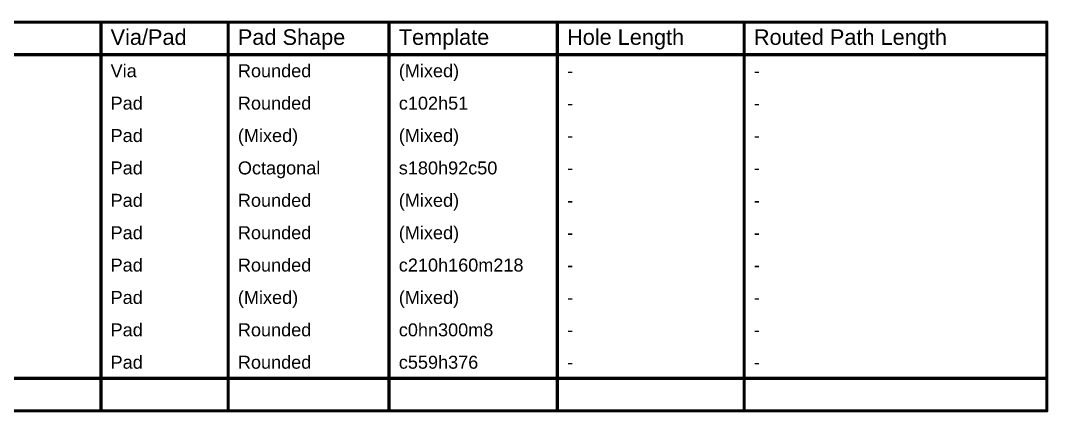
# Model space of a CAD drawing. Header units: inches. Extents: x 0 to 13.9, y -0.2 to 3.4.
# Drawn here: x 9.155 to 13.918, y 1.504 to 3.319 of the extents above; entities that cross this region are included whole.
import ezdxf

# ---------------------------------------------------------------- set-up
doc = ezdxf.new("R2010")
doc.units = ezdxf.units.IN
doc.header["$MEASUREMENT"] = 0
doc.layers.add('Drill Drawing', color=1, linetype='Continuous')
doc.styles.add('Arial', font='', dxfattribs={"height": 0.2})
doc.styles.get('Arial').set_extended_font_data('Arial')

msp = doc.modelspace()

# ---------------------------------------------------------------- linework, layer by layer
at = {"layer": 'Drill Drawing'}
for points in [[(4.4875, 3.3115, 0.015, 0.015, 0), (13.9109, 3.3115, 0.015, 0.015, 0)], [(9.5271, 1.5115, 0.015, 0.015, 0), (9.5271, 3.3115, 0.015, 0.015, 0)], [(10.117, 1.5115, 0.015, 0.015, 0), (10.117, 3.3115, 0.015, 0.015, 0)], [(10.8628, 1.5115, 0.015, 0.015, 0), (10.8628, 3.3115, 0.015, 0.015, 0)], [(11.6425, 1.5115, 0.015, 0.015, 0), (11.6425, 3.3115, 0.015, 0.015, 0)], [(12.5083, 1.5115, 0.015, 0.015, 0), (12.5083, 3.3115, 0.015, 0.015, 0)], [(13.9109, 1.5115, 0.015, 0.015, 0), (13.9109, 3.3115, 0.015, 0.015, 0)], [(4.4875, 3.1615, 0.015, 0.015, 0), (13.9109, 3.1615, 0.015, 0.015, 0)], [(4.4875, 1.6615, 0.015, 0.015, 0), (13.9109, 1.6615, 0.015, 0.015, 0)], [(4.4875, 1.5115, 0.015, 0.015, 0), (13.9109, 1.5115, 0.015, 0.015, 0)]]:
    msp.add_lwpolyline(points, format="xyseb", dxfattribs=at)
for points in [[(9.5234, 3.3115, 0.0075, 0.0075, 1), (9.5309, 3.3115, 0.0075, 0.0075, 1)], [(10.1132, 3.3115, 0.0075, 0.0075, 1), (10.1207, 3.3115, 0.0075, 0.0075, 1)], [(10.859, 3.3115, 0.0075, 0.0075, 1), (10.8665, 3.3115, 0.0075, 0.0075, 1)], [(11.6388, 3.3115, 0.0075, 0.0075, 1), (11.6463, 3.3115, 0.0075, 0.0075, 1)], [(12.5045, 3.3115, 0.0075, 0.0075, 1), (12.512, 3.3115, 0.0075, 0.0075, 1)], [(13.9071, 3.3115, 0.0075, 0.0075, 1), (13.9146, 3.3115, 0.0075, 0.0075, 1)], [(13.9071, 3.3115, 0.0075, 0.0075, 1), (13.9146, 3.3115, 0.0075, 0.0075, 1)], [(13.9071, 3.1615, 0.0075, 0.0075, 1), (13.9146, 3.1615, 0.0075, 0.0075, 1)], [(13.9071, 1.6615, 0.0075, 0.0075, 1), (13.9146, 1.6615, 0.0075, 0.0075, 1)], [(9.5234, 1.5115, 0.0075, 0.0075, 1), (9.5309, 1.5115, 0.0075, 0.0075, 1)], [(10.1132, 1.5115, 0.0075, 0.0075, 1), (10.1207, 1.5115, 0.0075, 0.0075, 1)], [(10.859, 1.5115, 0.0075, 0.0075, 1), (10.8665, 1.5115, 0.0075, 0.0075, 1)], [(11.6388, 1.5115, 0.0075, 0.0075, 1), (11.6463, 1.5115, 0.0075, 0.0075, 1)], [(12.5045, 1.5115, 0.0075, 0.0075, 1), (12.512, 1.5115, 0.0075, 0.0075, 1)], [(13.9071, 1.5115, 0.0075, 0.0075, 1), (13.9146, 1.5115, 0.0075, 0.0075, 1)], [(13.9071, 1.5115, 0.0075, 0.0075, 1), (13.9146, 1.5115, 0.0075, 0.0075, 1)]]:
    msp.add_lwpolyline(points, format="xyseb", close=True, dxfattribs=at)

# ---------------------------------------------------------------- texts
at = {"layer": 'Drill Drawing', "style": 'Arial'}
for s, height, p in [('Via/Pad', 0.072, (9.5721, 3.2065)), ('Pad Shape', 0.072, (10.162, 3.2065)), ('Template', 0.072, (10.9078, 3.2065)), ('Hole Length', 0.072, (11.6875, 3.2065)), ('Routed Path Length', 0.072, (12.5533, 3.2065)), ('Via', 0.06, (9.5721, 3.0565)), ('Rounded', 0.06, (10.162, 3.0565)), ('(Mixed)', 0.06, (10.9078, 3.0565)), ('-', 0.06, (11.6875, 3.0565)), ('-', 0.06, (12.5533, 3.0565)), ('Pad', 0.06, (9.5721, 2.9065)), ('Rounded', 0.06, (10.162, 2.9065)), ('c102h51', 0.06, (10.9078, 2.9065)), ('-', 0.06, (11.6875, 2.9065)), ('-', 0.06, (12.5533, 2.9065)), ('Pad', 0.06, (9.5721, 2.7565)), ('(Mixed)', 0.06, (10.162, 2.7565)), ('(Mixed)', 0.06, (10.9078, 2.7565)), ('-', 0.06, (11.6875, 2.7565)), ('-', 0.06, (12.5533, 2.7565)), ('Pad', 0.06, (9.5721, 2.6065)), ('Octagonal', 0.06, (10.162, 2.6065)), ('s180h92c50', 0.06, (10.9078, 2.6065)), ('-', 0.06, (11.6875, 2.6065)), ('-', 0.06, (12.5533, 2.6065)), ('Pad', 0.06, (9.5721, 2.4565)), ('Rounded', 0.06, (10.162, 2.4565)), ('(Mixed)', 0.06, (10.9078, 2.4565)), ('-', 0.06, (11.6875, 2.4565)), ('-', 0.06, (12.5533, 2.4565)), ('Pad', 0.06, (9.5721, 2.3065)), ('Rounded', 0.06, (10.162, 2.3065)), ('(Mixed)', 0.06, (10.9078, 2.3065)), ('-', 0.06, (11.6875, 2.3065)), ('-', 0.06, (12.5533, 2.3065)), ('Pad', 0.06, (9.5721, 2.1565)), ('Rounded', 0.06, (10.162, 2.1565)), ('c210h160m218', 0.06, (10.9078, 2.1565)), ('-', 0.06, (11.6875, 2.1565)), ('-', 0.06, (12.5533, 2.1565)), ('Pad', 0.06, (9.5721, 2.0065)), ('(Mixed)', 0.06, (10.162, 2.0065)), ('(Mixed)', 0.06, (10.9078, 2.0065)), ('-', 0.06, (11.6875, 2.0065)), ('-', 0.06, (12.5533, 2.0065)), ('Pad', 0.06, (9.5721, 1.8565)), ('Rounded', 0.06, (10.162, 1.8565)), ('c0hn300m8', 0.06, (10.9078, 1.8565)), ('-', 0.06, (11.6875, 1.8565)), ('-', 0.06, (12.5533, 1.8565)), ('Pad', 0.06, (9.5721, 1.7065)), ('Rounded', 0.06, (10.162, 1.7065)), ('c559h376', 0.06, (10.9078, 1.7065)), ('-', 0.06, (11.6875, 1.7065)), ('-', 0.06, (12.5533, 1.7065))]:
    msp.add_text(s, height=height, dxfattribs=at).set_placement(p)

doc.saveas('drawing.dxf')
